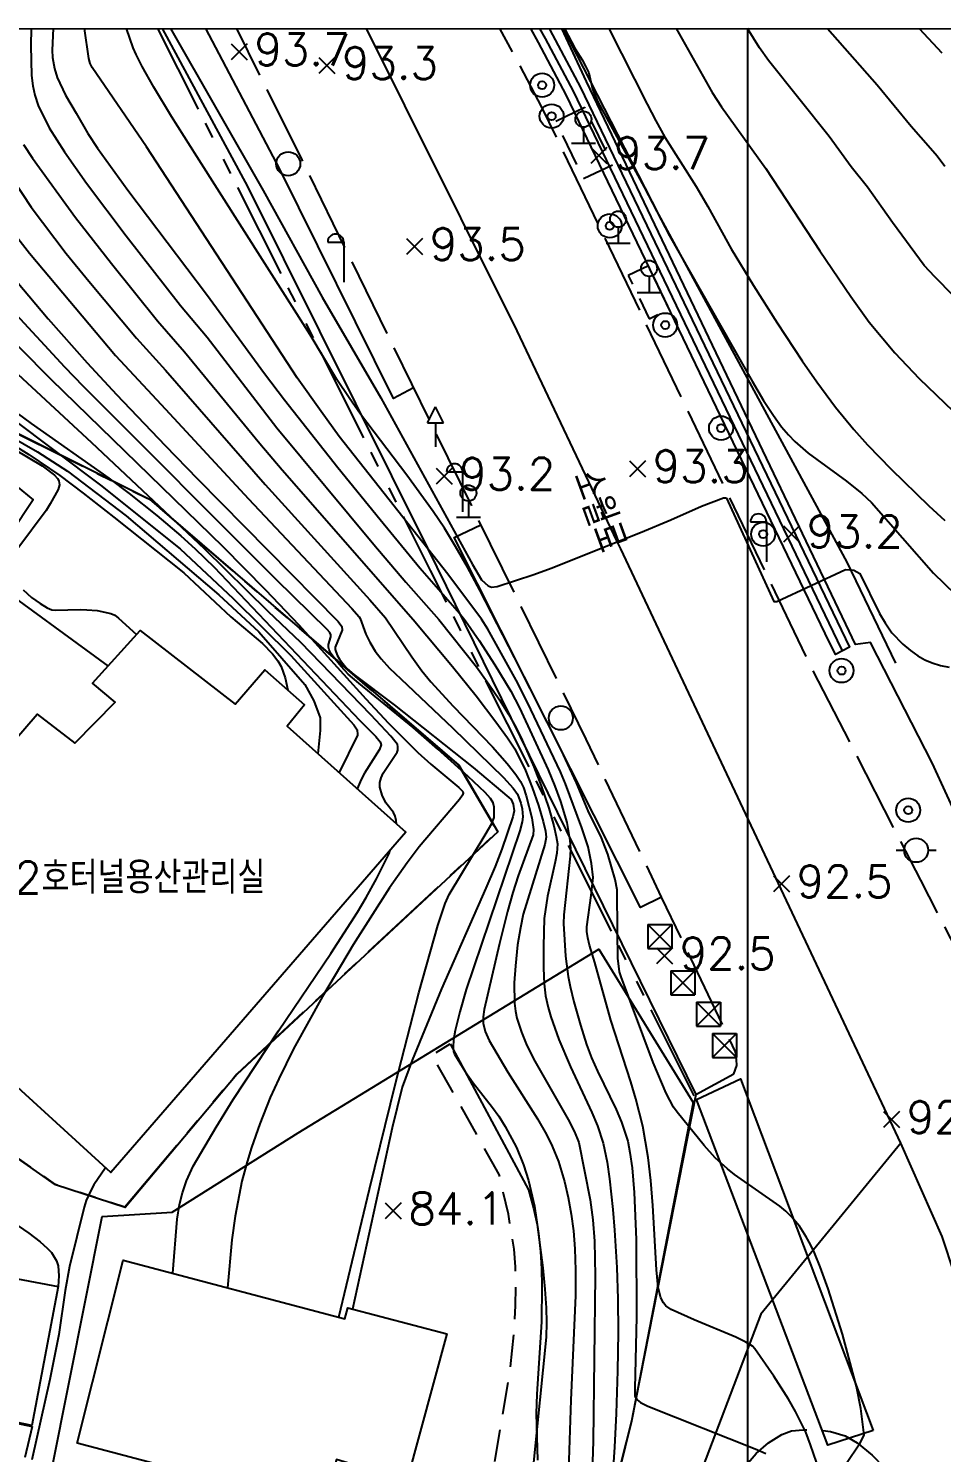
# Model space of a CAD drawing. Extents: x 199116 to 199565, y 548943 to 549516.
# Drawn here: x 199155.1 to 199212.1, y 549409.6 to 549498.6 of the extents above; entities that cross this region are included whole.
import ezdxf
from ezdxf.enums import TextEntityAlignment as Align

# ---------------------------------------------------------------- set-up
doc = ezdxf.new("R2010")
doc.units = 0
doc.header["$MEASUREMENT"] = 0
for name, pattern in [('ANYANG1', [11.5, 6, -1, 1, -1.5, 1, -1]), ('ANYANG2', [6, 5, -1]), ('ANYANG3', [3, 2, -1])]:
    doc.linetypes.add(name, pattern=pattern)
for name, color, linetype in [('A0013114', 1, 'CONTINUOUS'), ('A0013118', 1, 'CONTINUOUS'), ('A0023210', 7, 'CONTINUOUS'), ('A0033324', 1, 'ANYANG2'), ('A0043325', 42, 'CONTINUOUS'), ('A0143411', 7, 'CONTINUOUS'), ('B0014111', 7, 'CONTINUOUS'), ('B0014112', 7, 'CONTINUOUS'), ('B0014116', 7, 'ANYANG3'), ('B0024121', 7, 'CONTINUOUS'), ('B0024126', 7, 'ANYANG1'), ('C0223367', 7, 'CONTINUOUS'), ('C0413425', 1, 'CONTINUOUS'), ('C0493376', 1, 'CONTINUOUS'), ('C0503377', 7, 'CONTINUOUS'), ('C0503378', 3, 'CONTINUOUS'), ('C0503379', 1, 'CONTINUOUS'), ('C0536117', 7, 'CONTINUOUS'), ('D0015220', 3, 'CONTINUOUS'), ('D0015222', 3, 'CONTINUOUS'), ('D0023372', 3, 'CONTINUOUS'), ('E0022112', 5, 'CONTINUOUS'), ('F0017111', 30, 'CONTINUOUS'), ('F0017114', 7, 'CONTINUOUS'), ('F0027132', 7, 'CONTINUOUS'), ('F0027217', 7, 'CONTINUOUS'), ('F0047224', 7, 'CONTINUOUS'), ('F0047226', 1, 'CONTINUOUS'), ('F0047227', 1, 'ANYANG3'), ('H0017334', 7, 'CONTINUOUS'), ('H0037335', 7, 'CONTINUOUS'), ('H0049111', 7, 'CONTINUOUS'), ('H0049140', 7, 'CONTINUOUS')]:
    doc.layers.add(name, color=color, linetype=linetype)
doc.styles.add('HIST', font='romans.shx', dxfattribs={"bigfont": 'ngsw.shx'})

# ---------------------------------------------------------------- blocks, each defined once
blk = doc.blocks.new('F0027217')
at = {"layer": 'F0027217'}
for points in [[(0.5, 0.5), (-0.5, -0.5)], [(-0.5, 0.5), (0.5, -0.5)]]:
    blk.add_lwpolyline(points, dxfattribs=at)
blk = doc.blocks.new('C0493376')
at = {"layer": 'C0493376'}
for points in [[(-1.25, 0), (-0.75, 0)], [(0.75, 0), (1.25, 0)]]:
    blk.add_lwpolyline(points, dxfattribs=at)
blk.add_circle((0, 0), 0.75, dxfattribs=at)
blk = doc.blocks.new('A0143411')
at = {"layer": 'A0143411', "color": 7}
for points in [[(0, 1), (0, 0)], [(-0.75, 0), (0.75, 0)]]:
    blk.add_lwpolyline(points, dxfattribs=at)
blk.add_circle((0, 1.5), 0.5, dxfattribs=at)
blk = doc.blocks.new('D0023372')
at = {"layer": 'D0023372'}
for radius in [0.75, 0.25]:
    blk.add_circle((0, 0), radius, dxfattribs=at)
blk = doc.blocks.new('C0503378')
at = {"layer": 'C0503378'}
for points in [[(0.75, 0.75), (-0.75, -0.75)], [(-0.75, 0.75), (0.75, 0.75)], [(-0.75, 0.75), (-0.75, -0.75)], [(-0.75, 0.75), (0.75, -0.75)], [(0.75, 0.75), (0.75, -0.75)], [(-0.75, -0.75), (0.75, -0.75)]]:
    blk.add_lwpolyline(points, dxfattribs=at)
blk = doc.blocks.new('C0503379')
at = {"layer": 'C0503379'}
for points in [[(0.75, 0.75), (-0.75, -0.75)], [(-0.75, 0.75), (0.75, 0.75)], [(-0.75, 0.75), (-0.75, -0.75)], [(-0.75, 0.75), (0.75, -0.75)], [(0.75, 0.75), (0.75, -0.75)], [(-0.75, -0.75), (0.75, -0.75)]]:
    blk.add_lwpolyline(points, dxfattribs=at)
blk = doc.blocks.new('C0413425')
at = {"layer": 'C0413425'}
for points in [[(-0.5, 1.5), (0, 2.5)], [(0.5, 1.5), (0, 2.5)], [(-0.5, 1.5), (0.5, 1.5)], [(0, 1.5), (0, 0)]]:
    blk.add_lwpolyline(points, dxfattribs=at)
blk = doc.blocks.new('C0503377')
at = {"layer": 'C0503377'}
for points in [[(0.75, 0.75), (-0.75, -0.75)], [(-0.75, 0.75), (0.75, -0.75)], [(-0.75, 0.75), (0.75, 0.75)], [(-0.75, 0.75), (-0.75, -0.75)], [(0.75, 0.75), (0.75, -0.75)], [(-0.75, -0.75), (0.75, -0.75)]]:
    blk.add_lwpolyline(points, dxfattribs=at)
blk = doc.blocks.new('D0015222')
at = {"layer": 'D0015222'}
blk.add_circle((0, 0), 0.75, dxfattribs=at)
blk = doc.blocks.new('C0223367')
at = {"layer": 'C0223367'}
for points in [[(-1, 2.5), (0, 2.5)], [(0, 2.5), (0, 0)]]:
    blk.add_lwpolyline(points, dxfattribs=at)
blk.add_arc((-0.5, 2.5), 0.5, 0, 180, dxfattribs=at)

msp = doc.modelspace()

# ---------------------------------------------------------------- linework, layer by layer
at = {"layer": 'A0013114', "flags": 128}
for points in [[(199163.421, 549498.606), (199168.752, 549488.743), (199180.011, 549466.131), (199196.771, 549432.003), (199192.76, 549411.58), (199190.055, 549400.607)], [(199213.416, 549448.63), (199211.54, 549452.73), (199207.69, 549460.24), (199206.745, 549460.123), (199206.14, 549461.381), (199189.949, 549495.302), (199188.405, 549498.603)]]:
    msp.add_lwpolyline(points, dxfattribs=at)
at = {"layer": 'A0013118', "flags": 128}
msp.add_lwpolyline([(199124.361, 549479.064), (199120.374, 549479.537), (199119.791, 549475.597), (199120.27, 549475.709), (199120.51, 549475.76), (199124.52, 549476.75), (199127.01, 549478.24), (199129.49, 549478.46), (199130.07, 549478.45), (199136.32, 549474.08), (199136.78, 549474.02), (199139.37, 549476.59), (199149.43, 549469.45), (199151.79, 549472.08), (199155.36, 549469.15), (199152.47, 549464.82), (199152.51, 549464.26), (199160.04, 549458.76)], dxfattribs=at)
at = {"layer": 'A0023210', "flags": 128}
for points in [[(199217.19, 549406.02), (199215.11, 549414.5), (199212.94, 549420.78), (199212.16, 549423.13), (199209.582, 549428.961), (199192.08, 549466.1), (199191.84, 549466.6), (199185.6, 549479.71), (199178.58, 549493.802), (199176.19, 549498.6)], [(199209.582, 549428.961), (199200.834, 549418.267), (199196.277, 549406.271), (199194.163, 549396.655), (199191.314, 549379.506), (199190.839, 549376.315), (199190.095, 549372.387), (199189.055, 549368.165), (199186.938, 549360.59), (199184.194, 549354.516), (199175.091, 549338.987), (199172.648, 549336.029), (199168.168, 549332.297), (199155.084, 549321.586), (199152.957, 549319.845), (199146.614, 549316.144), (199140.195, 549312.399), (199135.561, 549311.91), (199118.13, 549310.44), (199116.26, 549310.45)]]:
    msp.add_lwpolyline(points, dxfattribs=at)
at = {"layer": 'A0033324', "flags": 128}
for points in [[(199196.771, 549432.003), (199199.159, 549433.289), (199199.328, 549433.797), (199199.313, 549434.172), (199199.256, 549434.669), (199196.445, 549440.55), (199194.637, 549444.333), (199189.926, 549454.189), (199172.165, 549490.406), (199168.081, 549498.605)], [(199434.01, 549241.48), (199432.43, 549240.15), (199428.73, 549237.94), (199425.329, 549238.952), (199421.31, 549240.12), (199414.34, 549241.72), (199405.86, 549243.02), (199400.68, 549243.32), (199386.47, 549243.98), (199367.02, 549244.34), (199354.291, 549244.574), (199348.52, 549244.68), (199346.82, 549244.71), (199337.51, 549244.82), (199335.07, 549244.75), (199320.44, 549245.21), (199305.862, 549245.672), (199300.54, 549245.83), (199296.82, 549245.95), (199284.63, 549246.66), (199277.1, 549248.03), (199272.37, 549249.68), (199265.73, 549253.09), (199257.352, 549257.723), (199251.58, 549262.28), (199248.25, 549265.78), (199245.85, 549268.71), (199243.09, 549272.19), (199238.95, 549279.26), (199236.7, 549284.3), (199234.26, 549291.72), (199230.12, 549306.879), (199228.01, 549316.06), (199226.31, 549324.15), (199225.36, 549331.61), (199224.86, 549339.83), (199224.736, 549353.897), (199224.964, 549359.902), (199225.056, 549362.307), (199226.3, 549380.45), (199226.49, 549387.35), (199226.38, 549393.24), (199226.14, 549397.11), (199225.21, 549405.11), (199223.74, 549411.63), (199221.78, 549419.4), (199221.02, 549422.41), (199216.57, 549433.45), (199214.93, 549437.42), (199210.83, 549445.39), (199203.99, 549458.7), (199202.667, 549461.451), (199187.16, 549493.7), (199185.446, 549496.929), (199184.52, 549498.6)], [(199160.368, 549319.429), (199159.284, 549320.844), (199168.385, 549328.462), (199175.162, 549334.083), (199179.755, 549339.887), (199186.052, 549350.724), (199188.54, 549356.072), (199189.797, 549358.714), (199192.751, 549367.744), (199193.727, 549373.527), (199193.937, 549374.77), (199194.468, 549377.913), (199196.452, 549389.022), (199196.729, 549390.399), (199197.72, 549395.724), (199198.26, 549398.887), (199199.388, 549406.752), (199199.66, 549408.128), (199200.162, 549409.122), (199200.55, 549409.568), (199201.316, 549410.237), (199202.15, 549410.741), (199202.755, 549410.971), (199203.488, 549411.037), (199204.506, 549411.025), (199205.19, 549410.943), (199206.112, 549410.662), (199206.852, 549410.226), (199207.806, 549409.456), (199208.521, 549408.706), (199209.121, 549407.68), (199209.702, 549406.535), (199210.199, 549405.131), (199210.987, 549401.036), (199211.62, 549395.57), (199211.8, 549392.42), (199211.76, 549390.34), (199211.52, 549381.03), (199210.655, 549362.317), (199210.566, 549359.961), (199210.335, 549353.867), (199210.34, 549340.8), (199209.96, 549338.86), (199209.14, 549337.45), (199208.4, 549336.18)]]:
    msp.add_lwpolyline(points, dxfattribs=at)
at = {"layer": 'A0043325', "flags": 128}
msp.add_lwpolyline([(199207.853, 549410.999), (199205.034, 549410.085), (199196.824, 549431.689), (199199.56, 549432.983)], close=True, dxfattribs=at)
at = {"layer": 'B0014111', "flags": 128}
msp.add_lwpolyline([(199143.22, 549441.39), (199155.61, 549455.77), (199157.96, 549453.94), (199160.48, 549456.51), (199159.08, 549457.69), (199162.05, 549460.99), (199167.98, 549456.38), (199169.83, 549458.54), (199172.31, 549456.34), (199171.23, 549455.01), (199178.65, 549448.38), (199160.22, 549427.12), (199152.68, 549433.99), (199152.04, 549433.16), (199149.47, 549435.36), (199150.1, 549436.02), (199143.22, 549441.39)], dxfattribs=at)
at = {"layer": 'B0014112', "flags": 128}
msp.add_lwpolyline([(199138.62, 549412.98), (199138.718, 549413.419), (199136.226, 549414.049), (199137.14, 549418.068), (199139.628, 549417.501), (199140.8, 549422.76), (199145.17, 549421.99), (199145.41, 549423.47), (199150.08, 549422.53), (199149.938, 549421.316), (199156.93, 549420), (199155.27, 549411.31), (199151.16, 549412.16), (199150.66, 549410.65), (199147.402, 549411.403), (199147.052, 549409.89), (199142.482, 549410.928), (199142.849, 549412.124), (199138.62, 549412.98)], dxfattribs=at)
msp.add_lwpolyline([(199158.104, 549410.209), (199160.994, 549421.637), (199174.843, 549417.979), (199175.024, 549418.666), (199181.211, 549417.032), (199178.717, 549407.851), (199174.318, 549409.178), (199173.405, 549406.155)], close=True, dxfattribs=at)
at = {"layer": 'B0014116', "flags": 128}
msp.add_lwpolyline([(199191.565, 549490.078), (199189.762, 549489.212), (199188.029, 549492.817), (199189.831, 549493.683), (199191.565, 549490.078)], dxfattribs=at)
for points in [[(199193.817, 549483.778), (199192.556, 549483.172), (199193.856, 549480.468), (199195.117, 549481.075)], [(199155.292, 549411.25), (199154.691, 549408.613), (199150.526, 549409.507), (199151.154, 549412.139)]]:
    msp.add_lwpolyline(points, close=True, dxfattribs=at)
at = {"layer": 'B0024121', "flags": 128}
msp.add_lwpolyline([(199185.34, 549392.96), (199179.34, 549398.4), (199178.32, 549398.96), (199155.507, 549403.46), (199159.68, 549424.38), (199164.05, 549424.65), (199171.92, 549429.59), (199190.72, 549441.07), (199196.618, 549431.499), (199192.748, 549411.589), (199189.53, 549398.87), (199189.371, 549398.31), (199189.16, 549397.57), (199188.49, 549397.9)], dxfattribs=at)
at = {"layer": 'B0024126', "flags": 128}
for points in [[(199196.665, 549431.921), (199180.197, 549464.749), (199163.157, 549498.606)], [(199121.46, 549476.42), (199121.41, 549478.02), (199121.67, 549478.25), (199125.73, 549479), (199136.18, 549479.75), (199148.47, 549476.23), (199162.63, 549469.18), (199181.94, 549452.57), (199184.37, 549448.42), (199168.08, 549433.26), (199161.1, 549424.95), (199156.76, 549426.37), (199136.82, 549440.36), (199141.3, 549446.36)]]:
    msp.add_lwpolyline(points, dxfattribs=at)
at = {"layer": 'C0536117', "flags": 128}
msp.add_lwpolyline([(199187.605, 549498.604), (199187.82, 549498.215), (199189.57, 549494.919), (199206.388, 549459.943), (199205.496, 549459.491), (199204.863, 549460.807), (199188.677, 549494.467), (199186.941, 549497.738), (199186.461, 549498.604)], dxfattribs=at)
at = {"layer": 'D0015220', "flags": 128}
for points in [[(199179.128, 549476.144), (199177.873, 549475.481), (199170.782, 549489.825), (199166.154, 549498.605)], [(199194.637, 549444.333), (199193.311, 549443.674), (199181.666, 549466.792), (199183.332, 549467.597)]]:
    msp.add_lwpolyline(points, dxfattribs=at)
at = {"layer": 'E0022112', "flags": 128}
msp.add_lwpolyline([(199205.942, 549459.717), (199205.626, 549460.375), (199189.124, 549494.693), (199187.38, 549497.977), (199187.033, 549498.604)], dxfattribs=at)
at = {"layer": 'F0017111', "flags": 128}
for points, elevation in [([(199155.24, 549498.606), (199155.21, 549497.55), (199155.26, 549495.68), (199155.34, 549495.02), (199155.46, 549494.45), (199155.68, 549493.8), (199156.36, 549492.41), (199157.31, 549490.9), (199158.69, 549488.94), (199161.17, 549485.66), (199164.57, 549481.29), (199166.24, 549479.31), (199170.59, 549473.65), (199176.66, 549466.37), (199178.66, 549464.02), (199180.72, 549461.67), (199183.06, 549458.71), (199183.84, 549457.64), (199184.51, 549456.66), (199185.06, 549455.77), (199185.52, 549454.95), (199185.93, 549454.14), (199186.66, 549452.48), (199187.11, 549451.29), (199187.58, 549449.89), (199187.9, 549448.78), (199188.05, 549448.12), (199188.12, 549447.65), (199188.08, 549447.08), (199187.98, 549446.54), (199187.51, 549444.38), (199187.3, 549442.99), (199187.25, 549441.27), (199187.26, 549439.88), (199187.3, 549438.9), (199187.38, 549438.16), (199187.54, 549437.43), (199187.72, 549436.84), (199188.22, 549435.43), (199188.94, 549433.72), (199190.28, 549430.86), (199190.62, 549430.03), (199190.98, 549428.96), (199191.23, 549427.76), (199191.38, 549426.72), (199191.59, 549424.81), (199191.69, 549423.51), (199191.84, 549421.19), (199191.91, 549419.22), (199191.92, 549417.13), (199191.88, 549414.73), (199191.8, 549412.05), (199191.7, 549409.96), (199191.6, 549408.7)], 89), ([(199204.31, 549409.01), (199203.95, 549410.1), (199203.64, 549410.89), (199203, 549412.19), (199202.56, 549412.96), (199201.64, 549414.39), (199200.47, 549416.11), (199200.31, 549416.27), (199199.89, 549416.52), (199199.27, 549416.82), (199196.67, 549417.91), (199195.24, 549418.55), (199194.9, 549418.78), (199194.75, 549418.97), (199194.59, 549419.29), (199194.43, 549419.93), (199194.32, 549421.03), (199194.09, 549425.06), (199193.97, 549426.62), (199193.8, 549428.05), (199193.46, 549430.01), (199193.03, 549431.72), (199192.72, 549432.78), (199191.46, 549436.63), (199190.46, 549440.25), (199190.12, 549441.33), (199190.02, 549441.78), (199189.96, 549442.18), (199189.97, 549442.48), (199190.24, 549444.42), (199190.35, 549445.56), (199190.26, 549446.43), (199190.04, 549447.47), (199189.66, 549448.66), (199188.64, 549451.41), (199188.32, 549452.16), (199186.47, 549456.06), (199185.66, 549457.69), (199183.77, 549461.07), (199183.38, 549461.69), (199181.28, 549464.5), (199174.49, 549473.12), (199173.35, 549474.67), (199171.87, 549476.77), (199162.45, 549491.22), (199159.04, 549496.17), (199158.93, 549496.42), (199158.84, 549496.73), (199158.571, 549498.606)], 91), ([(199206.16, 549408.89), (199207.04, 549410.22), (199207.29, 549410.7), (199207.08, 549412.38), (199206.81, 549413.75), (199205.95, 549417.02), (199205.04, 549419.86), (199204.54, 549421.22), (199204.19, 549422.1), (199203.94, 549422.63), (199203.68, 549423.11), (199203.25, 549423.77), (199202.76, 549424.35), (199202.4, 549424.7), (199202.02, 549425.01), (199199.2, 549426.99), (199198.76, 549427.34), (199197.98, 549428.04), (199197.29, 549428.8), (199195.61, 549430.89), (199195.39, 549431.21), (199194.92, 549432.07), (199194.11, 549433.99), (199192.1, 549439.35), (199192.01, 549439.67), (199191.9, 549440.51), (199191.885, 549442.162), (199191.86, 549444.78), (199191.74, 549445.42), (199191.27, 549447.01), (199191.09, 549447.5), (199190.87, 549448.03), (199190.05, 549449.72), (199189.31, 549451.48), (199188.36, 549453.54), (199185.44, 549459.31), (199183.28, 549463.5), (199182.5, 549464.95), (199181.76, 549466.24), (199181.06, 549467.38), (199180.36, 549468.42), (199178.72, 549470.69), (199175.82, 549474.51), (199175.1, 549475.52), (199174.34, 549476.68), (199172.67, 549479.47), (199165.58, 549490.6), (199164.01, 549493.11), (199162.91, 549494.95), (199162.18, 549496.24), (199161.8, 549496.98), (199161.61, 549497.41), (199161.191, 549498.606)], 92), ([(199163.952, 549498.606), (199169.74, 549488.48), (199173.43, 549481.83), (199177.08, 549475.53), (199182.81, 549465.11), (199183.39, 549464.16), (199183.79, 549463.79), (199184, 549463.7), (199184.35, 549463.74), (199186.65, 549464.49), (199187.74, 549464.89), (199193.31, 549467.12), (199195.21, 549467.91), (199197.14, 549468.76), (199198.5, 549469.29), (199198.62, 549469.29), (199198.7, 549469.26), (199201.65, 549462.8), (199201.84, 549462.8), (199206.13, 549464.8), (199206.66, 549464.75), (199207.03, 549464.56), (199208.25, 549462.06), (199208.61, 549461.46), (199209.03, 549460.85), (199209.72, 549460.14), (199210.19, 549459.74), (199210.65, 549459.41), (199211.09, 549459.16), (199211.54, 549458.96), (199212.06, 549458.8), (199212.61, 549458.69)], 93), ([(199188.56, 549498.6), (199189.23, 549497.34), (199189.67, 549496.66), (199189.91, 549496.22), (199190.08, 549495.83), (199190.32, 549494.82), (199190.66, 549494.03), (199193.54, 549488.7), (199195.13, 549485.65), (199200.29, 549476.57), (199201.01, 549475.37), (199201.62, 549474.42), (199202.13, 549473.72), (199202.56, 549473.22), (199202.97, 549472.8), (199203.8, 549472.07), (199206.2, 549470.32), (199207.15, 549469.56), (199207.75, 549468.98), (199211.62, 549464.58), (199212.99, 549463.27)], 94), ([(199195.54, 549498.6), (199197.79, 549494.61), (199198.38, 549493.72), (199201.16, 549489.87), (199204.52, 549484.71), (199206.46, 549481.87), (199207.6, 549480.26), (199209.21, 549478.35), (199210.74, 549476.74), (199212.85, 549474.7)], 96), ([(199212.88, 549481.9), (199211.71, 549483.09), (199211.05, 549483.8), (199209.07, 549486.48), (199207.5, 549488.69), (199206.49, 549489.96), (199205.11, 549491.87), (199201.31, 549496.61), (199200.75, 549497.4), (199200, 549498.6)], 97), ([(199205.01, 549498.6), (199208.11, 549495.09), (199210.23, 549492.5), (199211.45, 549491.14), (199211.85, 549490.66), (199212.33, 549490.01)], 98), ([(199210.73, 549498.6), (199212.15, 549497.09)], 99), ([(199154.76, 549491.37), (199155.31, 549490.5), (199158, 549486.79), (199160.25, 549483.92), (199163.13, 549480.34), (199164.82, 549478.4), (199169.52, 549472.68), (199170.92, 549471.03), (199179.11, 549461.68), (199181.57, 549458.74), (199183.04, 549456.91), (199184.27, 549455.29), (199185.01, 549454.29), (199185.47, 549453.59), (199186.12, 549452.25), (199186.55, 549451.17), (199186.94, 549450.06), (199187.23, 549449.05), (199187.37, 549448.45), (199187.42, 549448.08), (199187.33, 549447.61), (199185.99, 549443.26), (199185.81, 549442.41), (199185.63, 549441.34), (199185.5, 549440.04), (199185.43, 549438.97), (199185.44, 549437.7), (199185.5, 549437.2), (199185.59, 549436.76), (199185.87, 549435.88), (199186.17, 549435.16), (199186.64, 549434.22), (199188.79, 549430.44), (199189.17, 549429.71), (199189.39, 549429.2), (199189.46, 549428.99), (199190.17, 549425.42), (199190.33, 549424.17), (199190.44, 549422.83), (199190.49, 549420.67), (199190.36, 549410.33), (199190.21, 549405.86)], 88), ([(199154.08, 549489.21), (199155.23, 549487.44), (199157.42, 549484.55), (199158.84, 549482.81), (199161.81, 549479.26), (199163.63, 549477.25), (199169.86, 549470.12), (199176.41, 549462.91), (199177.39, 549461.78), (199179.02, 549459.34), (199179.66, 549458.46), (199180.21, 549457.79), (199181.6, 549456.26), (199184.06, 549453.71), (199184.98, 549452.68), (199185.53, 549451.99), (199185.81, 549451.56), (199186, 549451.17), (199186.18, 549450.66), (199186.52, 549449.29), (199186.62, 549448.56), (199186.6, 549448.23), (199185.67, 549445.65), (199185.34, 549444.61), (199185, 549443.43), (199184.5, 549441.42), (199183.55, 549437.3), (199183.49, 549436.85), (199183.49, 549436.45), (199183.6, 549435.93), (199183.86, 549435.36), (199185.03, 549433.39), (199186.89, 549430.47), (199187.44, 549429.5), (199187.8, 549428.77), (199188.19, 549427.8), (199188.57, 549426.56), (199188.8, 549425.55), (199188.99, 549424.52), (199189.13, 549423.47), (199189.22, 549422.34), (199189.26, 549421.01), (199189.25, 549419.44), (199188.97, 549412.89), (199188.8, 549407.89)], 87), ([(199174.473, 549418.076), (199176.38, 549426.08), (199178.03, 549432.76), (199179.46, 549438.34), (199180.65, 549442.55), (199181.11, 549443.92), (199181.37, 549444.5), (199183.62, 549448.23), (199184.02, 549448.93), (199184.17, 549449.3), (199184.18, 549449.56), (199184.18, 549449.95), (199184.1, 549450.22), (199183.94, 549450.49), (199183.61, 549450.86), (199182.54, 549451.87), (199180.65, 549453.58), (199179.1, 549454.92), (199175.71, 549457.69), (199175.05, 549458.27), (199174.61, 549458.74), (199174.23, 549459.19), (199173.99, 549459.54), (199173.86, 549459.78), (199173.81, 549459.94), (199173.81, 549460.11), (199173.96, 549460.6), (199173.96, 549460.72), (199173.9, 549460.86), (199173.73, 549461.05), (199170.57, 549464.16), (199158.51, 549476.24), (199157.35, 549477.45), (199147.01, 549488.62)], 84), ([(199153.6, 549486.55), (199155.13, 549484.56), (199160.5, 549478.18), (199163.37, 549475.12), (199168.81, 549469.22), (199175.28, 549462.36), (199175.73, 549461.85), (199175.8, 549461.73), (199176.16, 549460.77), (199176.41, 549460.26), (199176.73, 549459.7), (199177.1, 549459.22), (199177.64, 549458.64), (199178.33, 549457.96), (199181.59, 549454.89), (199184.76, 549451.81), (199185.35, 549451.14), (199185.63, 549450.76), (199185.84, 549450.2), (199185.92, 549449.85), (199185.96, 549449.35), (199185.93, 549449.04), (199185.78, 549448.47), (199182.42, 549438.55), (199182.03, 549437.17), (199181.74, 549436), (199181.64, 549435.41), (199181.61, 549434.96), (199181.63, 549434.69), (199181.69, 549434.51), (199182.35, 549433.44), (199182.86, 549432.72), (199184.06, 549431.19), (199184.46, 549430.63), (199184.86, 549429.99), (199185.56, 549428.69), (199186.01, 549427.59), (199186.31, 549426.62), (199186.69, 549425.01), (199186.95, 549423.3), (199187.06, 549422.19), (199187.14, 549421.11), (199187.16, 549420.03), (199187.12, 549417.79), (199186.83, 549413.26), (199186.8, 549412.07), (199186.89, 549409.14)], 86), ([(199152.46, 549480.71), (199156.48, 549476.67), (199167.21, 549466.24), (199169.88, 549463.54), (199171.97, 549461.34), (199176.15, 549456.71), (199177.56, 549455.2), (199179.4, 549453.37), (199180.22, 549452.64), (199181.97, 549451.17), (199182.21, 549450.92), (199182.24, 549450.82), (199182.2, 549450.69), (199182, 549450.43), (199179.48, 549447.47), (199178.73, 549446.47), (199177.63, 549444.9), (199175.37, 549441.34), (199173.44, 549438.11), (199171.64, 549434.84), (199170.71, 549432.97), (199170.18, 549431.8), (199169.52, 549430.16), (199169.01, 549428.69), (199168.73, 549427.79), (199168.41, 549426.57), (199167.98, 549424.4), (199167.78, 549422.92), (199167.512, 549419.915)], 83), ([(199178.06, 549448.91), (199178.05, 549449.12), (199177.99, 549449.39), (199177.88, 549449.61), (199177.41, 549450.22), (199177.17, 549450.71), (199177.03, 549451.19), (199177.03, 549451.49), (199177.1, 549451.78), (199177.23, 549452.07), (199178.12, 549453.38), (199178.16, 549453.51), (199178.16, 549453.74), (199178.13, 549453.86), (199177.71, 549454.38), (199176.46, 549455.71), (199172.1, 549460.24), (199170.05, 549462.18), (199166.07, 549466.09), (199159.03, 549472.71), (199151.53, 549479.65)], 82), ([(199148.95, 549475.98), (199155.628, 549472.165), (199157.501, 549470.944), (199161.165, 549468.15), (199166.973, 549463.214), (199169.47, 549460.908), (199172.338, 549457.616), (199172.902, 549456.587), (199173.295, 549455.533), (199173.295, 549454.748), (199173.155, 549453.29)], 79), ([(199154.37, 549474.58), (199155.23, 549473.93), (199160.09, 549470.5), (199161.37, 549469.55), (199163.1, 549468.18), (199164.59, 549466.9), (199165.49, 549466.09), (199166.68, 549464.95), (199175.77, 549455.37), (199176.77, 549454.37), (199177.04, 549454.04), (199177.11, 549453.84), (199177.01, 549453.56), (199176.07, 549452.08), (199175.85, 549451.68), (199175.602, 549451.104)], 81), ([(199153.3, 549472.85), (199155.92, 549471.29), (199156.69, 549470.69), (199156.88, 549470.49), (199156.97, 549470.35), (199157, 549470.1), (199156.92, 549469.81), (199156.43, 549468.9), (199156.17, 549468.48), (199154.41, 549466.11)], 77), ([(199154.16, 549472.58), (199155.1, 549471.99), (199157.02, 549470.67), (199158.48, 549469.58), (199160.41, 549468.08), (199164.77, 549464.59), (199167.71, 549461.84), (199169.69, 549460.17), (199170.31, 549459.53), (199170.65, 549459.09), (199170.87, 549458.73), (199171.11, 549458.03), (199171.27, 549457.27)], 78), ([(199154.74, 549463.53), (199155.26, 549463.06), (199155.8, 549462.67), (199156.24, 549462.4), (199156.52, 549462.28), (199156.75, 549462.25), (199158.29, 549462.3), (199158.72, 549462.29), (199159.36, 549462.23), (199160.21, 549462.05), (199160.47, 549461.94), (199160.7, 549461.77), (199161.828, 549460.743)], 77), ([(199164.089, 549420.82), (199164.36, 549424.2), (199164.5, 549425.11), (199164.69, 549425.85), (199164.94, 549426.59), (199165.36, 549427.51), (199166.79, 549429.95), (199167.87, 549431.69), (199170.7, 549435.98), (199173.97, 549440.81), (199175.64, 549443.38), (199176.18, 549444.3), (199176.81, 549445.48), (199177.6, 549447.05), (199177.681, 549447.262)], 82), ([(199159.89, 549427.42), (199159.16, 549426.34), (199158.94, 549425.95), (199158.68, 549425.38), (199158.55, 549424.96), (199157.63, 549421.24), (199157.36, 549419.75), (199156.96, 549417), (199156.4, 549414.19), (199155.27, 549409.17)], 81)]:
    msp.add_lwpolyline(points, dxfattribs=dict(at, elevation=elevation))
at = {"layer": 'F0017114', "flags": 128}
for points, elevation in [([(199156.62, 549498.606), (199156.55, 549497.25), (199156.58, 549496.79), (199156.69, 549496.1), (199156.87, 549495.54), (199157.39, 549494.45), (199158.04, 549493.31), (199158.78, 549492.05), (199159.39, 549491.13), (199161.28, 549488.5), (199166.19, 549482.01), (199169.81, 549477.04), (199171.06, 549475.4), (199174.4, 549471.17), (199177.05, 549467.92), (199179.53, 549464.9), (199182.01, 549462.07), (199182.38, 549461.6), (199183.24, 549460.37), (199184.21, 549458.84), (199185.21, 549457.2), (199185.75, 549456.16), (199187.54, 549452.29), (199187.97, 549451.27), (199188.32, 549450.31), (199188.72, 549448.99), (199188.91, 549447.87), (199188.94, 549447.37), (199188.92, 549446.89), (199188.53, 549443.22), (199188.5, 549442.69), (199188.64, 549440.64), (199188.8, 549439.36), (199188.92, 549438.74), (199189.15, 549437.78), (199189.56, 549436.32), (199189.95, 549435.11), (199190.26, 549434.28), (199190.62, 549433.45), (199191.8, 549431.06), (199192.12, 549430.26), (199192.52, 549429.08), (199192.66, 549428.36), (199192.79, 549427.42), (199192.92, 549425.88), (199193.04, 549422.93), (199193.07, 549418.1), (199192.96, 549413.63), (199192.97, 549413.14), (199193.1, 549412.92), (199193.31, 549412.75), (199193.78, 549412.51), (199200.59, 549409.8), (199201.16, 549409.55)], 90), ([(199191.34, 549498.6), (199193.73, 549493.88), (199194.27, 549492.84), (199194.84, 549491.82), (199196.79, 549488.73), (199197.53, 549487.48), (199198.99, 549484.85), (199200.37, 549482.54), (199201.86, 549480.21), (199203.43, 549477.84), (199204.34, 549476.53), (199205.51, 549474.94), (199206.64, 549473.56), (199207.51, 549472.6), (199208.98, 549471.07), (199211.33, 549468.77), (199212.34, 549467.86)], 95), ([(199154.31, 549482.83), (199156.3, 549480.46), (199158.73, 549477.71), (199160.56, 549475.73), (199163.61, 549472.54), (199165.63, 549470.46), (199174.43, 549461.56), (199174.65, 549461.25), (199174.67, 549461.02), (199174.24, 549459.94), (199174.23, 549459.8), (199174.37, 549459.44), (199174.51, 549459.19), (199174.71, 549458.92), (199174.97, 549458.62), (199175.4, 549458.24), (199177.93, 549456.35), (199182.86, 549452.42), (199185.09, 549450.56), (199185.23, 549450.43), (199185.36, 549450.14), (199185.42, 549449.73), (199185.33, 549449.34), (199184.66, 549447.33), (199184.23, 549446.25), (199183.66, 549444.88), (199180.89, 549438.6), (199179.05, 549434.13), (199178.42, 549432.45), (199177.8, 549429.91), (199175.328, 549418.586)], 85), ([(199153.947, 549474.305), (199159.572, 549470.069), (199164.558, 549466.087), (199167.869, 549462.985), (199171.456, 549459.423), (199175.4, 549455.102), (199175.613, 549454.783), (199175.625, 549454.5), (199175.625, 549454.441), (199174.477, 549452.109)], 80), ([(199154.43, 549423.78), (199155.1, 549423.32), (199155.8, 549422.78), (199156.24, 549422.4), (199156.51, 549422.12), (199156.82, 549421.59), (199156.93, 549421.29), (199156.97, 549420.67), (199156.93, 549420)], 80)]:
    msp.add_lwpolyline(points, dxfattribs=dict(at, elevation=elevation))
at = {"layer": 'F0047224', "flags": 128}
msp.add_lwpolyline([(199121.44, 549476.419), (199121.39, 549478.029), (199121.661, 549478.269), (199125.727, 549479.02), (199136.182, 549479.77), (199148.477, 549476.249), (199162.641, 549469.197), (199181.956, 549452.583), (199184.395, 549448.416), (199168.095, 549433.246), (199161.107, 549424.927), (199156.751, 549426.352), (199136.792, 549440.355), (199141.284, 549446.372)], dxfattribs=at)
at = {"layer": 'F0047226', "flags": 128}
for points in [[(199188.474, 549498.603), (199194.44, 549486.99), (199206.21, 549465.27), (199209.26, 549458.94)], [(199181.432, 549435.155), (199186.312, 549426.031), (199186.632, 549424.897), (199186.856, 549423.875), (199187.205, 549421.155), (199187.329, 549419.827), (199187.431, 549418.66), (199187.45, 549417.75), (199187.427, 549416.825), (199185.797, 549400.75)]]:
    msp.add_lwpolyline(points, dxfattribs=at)
at = {"layer": 'F0047227', "flags": 128}
msp.add_lwpolyline([(199185.797, 549400.75), (199184.85, 549401.526), (199184.381, 549402.384), (199183.677, 549405.52), (199183.675, 549405.886), (199185.124, 549414.41), (199185.447, 549417.496), (199185.51, 549418.811), (199185.528, 549419.933), (199185.503, 549421.223), (199185.426, 549422.334), (199185.066, 549424.515), (199184.489, 549426.987), (199180.293, 549434.473), (199181.432, 549435.155)], dxfattribs=at)
at = {"layer": 'H0017334', "flags": 128}
msp.add_lwpolyline([(199116.28, 549498.61), (199558.14, 549498.57), (199558.11, 548943.63), (199116.22, 548943.67)], close=True, dxfattribs=at)
at = {"layer": 'H0037335', "flags": 128}
msp.add_lwpolyline([(199200, 549498.602), (199200, 548943.662)], dxfattribs=at)

# ---------------------------------------------------------------- block references
at = {"layer": 'A0143411'}
for p in [(199189.752, 549491.436), (199191.916, 549485.194), (199193.855, 549482.115), (199182.559, 549468.075)]:
    msp.add_blockref('A0143411', p, dxfattribs=at)
at = {"layer": 'C0223367'}
for p in [(199174.767, 549482.767), (199182.195, 549468.413), (199201.187, 549465.279)]:
    msp.add_blockref('C0223367', p, dxfattribs=at)
at = {"layer": 'C0413425'}
msp.add_blockref('C0413425', (199180.516, 549472.468), dxfattribs=at)
at = {"layer": 'C0493376'}
msp.add_blockref('C0493376', (199210.546, 549447.253), dxfattribs=at)
at = {"layer": 'C0503377'}
for p in [(199197.56, 549437.01), (199198.564, 549435.052)]:
    msp.add_blockref('C0503377', p, dxfattribs=at)
at = {"layer": 'C0503378'}
msp.add_blockref('C0503378', (199194.527, 549441.866), dxfattribs=at)
at = {"layer": 'C0503379'}
msp.add_blockref('C0503379', (199195.963, 549438.972), dxfattribs=at)
at = {"layer": 'D0015222'}
for p in [(199171.303, 549490.155), (199188.336, 549455.522)]:
    msp.add_blockref('D0015222', p, dxfattribs=at)
at = {"layer": 'D0023372'}
for p in [(199187.169, 549495.066), (199187.765, 549493.134), (199191.396, 549486.276), (199194.86, 549480.08), (199198.35, 549473.64), (199200.98, 549467.01), (199205.88, 549458.48), (199210.05, 549449.76)]:
    msp.add_blockref('D0023372', p, dxfattribs=at)
at = {"layer": 'F0027217'}
for p in [(199168.24, 549497.15, 93.69), (199173.71, 549496.3, 93.3), (199190.72, 549490.67, 93.7), (199179.2, 549484.99, 93.51), (199181.04, 549470.63, 93.2), (199193.13, 549471.1, 93.3), (199202.76, 549467.02, 93.2), (199202.13, 549445.16, 92.5), (199194.82, 549440.66, 92.49), (199209.01, 549430.43, 92.29), (199177.86, 549424.73, 83.99)]:
    msp.add_blockref('F0027217', p, dxfattribs=at)

# ---------------------------------------------------------------- texts
at = {"layer": 'F0027132', "style": 'HIST'}
for s, p in [('93.7', (199169.19, 549496.3)), ('93.3', (199174.66, 549495.45)), ('93.7', (199191.67, 549489.82)), ('93.5', (199180.15, 549484.14)), ('93.3', (199194.08, 549470.25)), ('93.2', (199181.99, 549469.78)), ('93.2', (199203.71, 549466.17)), ('92.5', (199203.08, 549444.31)), ('92.5', (199195.77, 549439.81)), ('92.3', (199209.96, 549429.58)), ('84.1', (199178.81, 549423.88))]:
    msp.add_text(s, height=2, dxfattribs=at).set_placement(p)
at = {"layer": 'H0049111', "style": 'HIST'}
msp.add_text('소월로', height=2, rotation=290, dxfattribs=at).set_placement((199190.714, 549465.679), align=Align.RIGHT)
at = {"layer": 'H0049140', "style": 'HIST'}
msp.add_text('남산2호터널용산관리실', height=2, dxfattribs=at).set_placement((199150.679, 549444.549))

doc.saveas('drawing.dxf')
